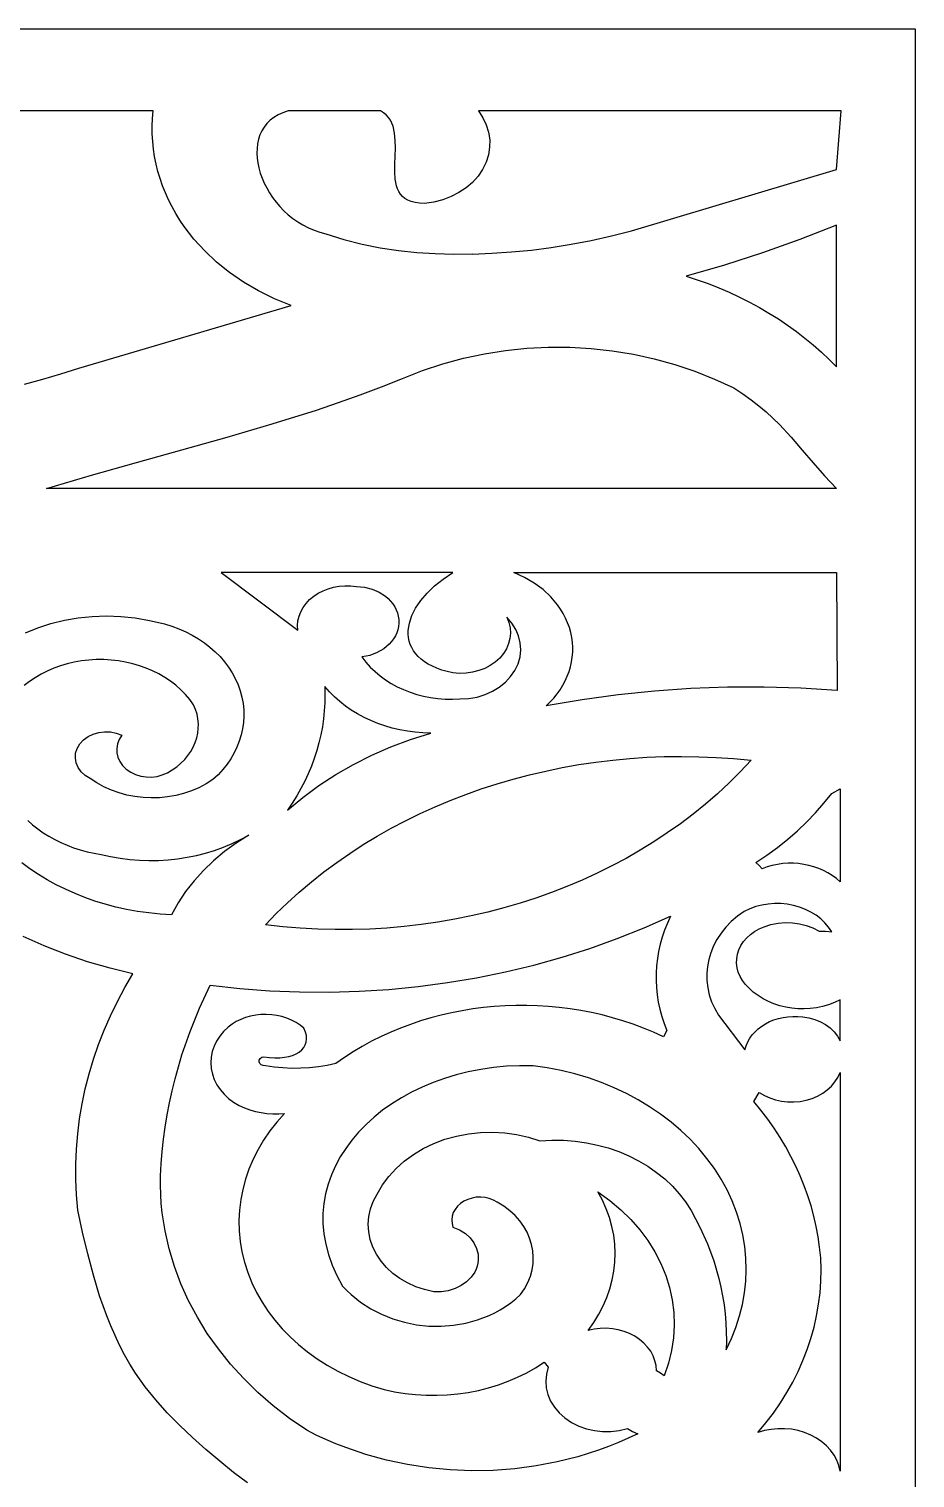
# Model space of a CAD drawing. Header units: millimetres. Extents: x -773 to -473, y -1647 to -1542.
# Drawn here: x -513.5 to -472.5, y -1609.2 to -1542.1 of the extents above; entities that cross this region are included whole.
import ezdxf

# ---------------------------------------------------------------- set-up
doc = ezdxf.new("R2010")
doc.units = ezdxf.units.MM
doc.header["$MEASUREMENT"] = 0

msp = doc.modelspace()

# ---------------------------------------------------------------- linework, layer by layer
for points in [[(-622.518433, -1542.117432), (-472.518127, -1542.117432), (-472.518127, -1647.018188)], [(-507.77832, -1545.909424), (-525.021118, -1545.909424)], [(-513.728149, -1558.548706), (-512.880554, -1558.318481), (-512.046326, -1558.072754), (-511.226715, -1557.812012), (-501.392212, -1554.921509), (-502.169159, -1554.603271), (-502.904663, -1554.239746), (-503.596893, -1553.833618), (-504.243835, -1553.387573), (-504.843628, -1552.904175), (-505.394348, -1552.386475), (-505.894043, -1551.836792), (-506.34079, -1551.258179), (-506.543701, -1550.95874), (-506.732697, -1550.653198), (-506.907471, -1550.341675), (-507.06781, -1550.024658), (-507.21344, -1549.702271), (-507.344208, -1549.375122), (-507.459778, -1549.043335), (-507.559967, -1548.707397), (-507.644531, -1548.367554), (-507.713196, -1548.02417), (-507.765747, -1547.677734), (-507.801941, -1547.328369), (-507.821533, -1546.97644), (-507.82428, -1546.622437), (-507.809967, -1546.266602), (-507.77832, -1545.90918)], [(-493.010223, -1552.531372), (-492.103119, -1552.498535), (-491.191681, -1552.437988), (-490.276001, -1552.348877), (-489.35611, -1552.230469), (-488.432129, -1552.082397), (-487.504059, -1551.903931), (-486.571991, -1551.694336), (-485.636017, -1551.453125), (-476.147705, -1548.615845), (-475.929321, -1545.909424), (-492.725128, -1545.909424), (-492.516479, -1546.224243), (-492.359924, -1546.554199), (-492.255798, -1546.89502), (-492.204407, -1547.242676), (-492.206055, -1547.592773), (-492.261047, -1547.941284), (-492.36969, -1548.283936), (-492.532318, -1548.616577), (-492.745087, -1548.929688), (-493.001221, -1549.214355), (-493.29657, -1549.468384), (-493.626923, -1549.689209), (-493.988159, -1549.874268), (-494.376038, -1550.021362), (-494.786438, -1550.128052), (-495.215118, -1550.191772), (-495.447998, -1550.181885), (-495.653778, -1550.153076), (-495.834106, -1550.106445), (-495.99054, -1550.042847), (-496.124725, -1549.963623), (-496.238312, -1549.869873), (-496.332886, -1549.762451), (-496.410065, -1549.642822), (-496.471497, -1549.511841), (-496.518799, -1549.370605), (-496.577393, -1549.062012), (-496.598877, -1548.72583), (-496.596161, -1548.370728), (-496.570007, -1547.639526), (-496.572479, -1547.280884), (-496.6026, -1546.938599), (-496.673309, -1546.62146), (-496.727936, -1546.475098), (-496.797577, -1546.338379), (-496.88385, -1546.21228), (-496.988373, -1546.0979), (-497.112732, -1545.996582), (-497.258606, -1545.90918), (-501.537537, -1545.909424), (-501.779938, -1545.990967), (-501.998627, -1546.091431), (-502.194031, -1546.209717), (-502.366638, -1546.344604), (-502.516846, -1546.494751), (-502.645172, -1546.658813), (-502.752045, -1546.835449), (-502.837891, -1547.02356), (-502.903198, -1547.22168), (-502.948425, -1547.428711), (-502.97403, -1547.643066), (-502.980408, -1547.86377), (-502.968109, -1548.089355), (-502.9375, -1548.318604), (-502.889099, -1548.550171), (-502.823334, -1548.782715), (-502.740662, -1549.015137), (-502.641541, -1549.246094), (-502.526398, -1549.474121), (-502.395752, -1549.69812), (-502.25, -1549.916748), (-502.0896, -1550.128662), (-501.915039, -1550.332764), (-501.726746, -1550.527344), (-501.525208, -1550.71167), (-501.310852, -1550.884033), (-501.084137, -1551.043213), (-500.84552, -1551.18811), (-500.595459, -1551.317261), (-500.334381, -1551.429443), (-500.062805, -1551.523315), (-499.781128, -1551.597656), (-498.949341, -1551.862549), (-498.113281, -1552.077637), (-497.27301, -1552.246704), (-496.428528, -1552.373291), (-495.579956, -1552.461304), (-494.727295, -1552.514282), (-493.870636, -1552.536133), (-493.01001, -1552.530518)], [(-476.147705, -1557.759888), (-476.147705, -1551.190308), (-477.848419, -1551.860596), (-479.577484, -1552.478516), (-481.33313, -1553.043579), (-483.113525, -1553.555298), (-482.602386, -1553.721313), (-482.099518, -1553.901367), (-481.605347, -1554.095215), (-481.120239, -1554.30249), (-480.644562, -1554.523071), (-480.178741, -1554.756714), (-479.723145, -1555.003174), (-479.278198, -1555.262207), (-478.844208, -1555.533569), (-478.421631, -1555.817017), (-478.010864, -1556.112427), (-477.612244, -1556.419434), (-477.226196, -1556.737915), (-476.853119, -1557.067505), (-476.493347, -1557.408081), (-476.147308, -1557.759399)], [(-476.147705, -1563.383545), (-512.713501, -1563.383545), (-510.6409, -1562.764893), (-508.5495, -1562.172974), (-504.355438, -1561.004883), (-502.275208, -1560.396973), (-500.221222, -1559.751587), (-499.207581, -1559.410034), (-498.204681, -1559.052979), (-497.213959, -1558.678711), (-496.236816, -1558.285156), (-495.316772, -1557.921997), (-494.377106, -1557.61145), (-493.420959, -1557.353271), (-492.451416, -1557.147461), (-491.471649, -1556.994019), (-490.484741, -1556.8927), (-489.493835, -1556.843506), (-488.502075, -1556.846436), (-487.512512, -1556.901123), (-486.52829, -1557.007813), (-485.552582, -1557.16626), (-484.58844, -1557.376221), (-483.639038, -1557.637939), (-482.707458, -1557.95105), (-481.796844, -1558.315674), (-480.910309, -1558.731567), (-480.490204, -1559.000732), (-480.101654, -1559.275513), (-479.741394, -1559.555176), (-479.406158, -1559.839233), (-479.092682, -1560.127197), (-478.797699, -1560.418335), (-478.250183, -1561.008057), (-477.737518, -1561.604004), (-477.233521, -1562.201416), (-476.712189, -1562.795898), (-476.147308, -1563.382568)], [(-493.903015, -1567.276123), (-504.631927, -1567.276123), (-501.087402, -1569.944336), (-501.098267, -1569.723511), (-501.077728, -1569.505127), (-501.026733, -1569.291626), (-500.94635, -1569.084961), (-500.837463, -1568.887207), (-500.701111, -1568.700439), (-500.538269, -1568.5271), (-500.349915, -1568.369019), (-500.140381, -1568.230591), (-499.914856, -1568.114502), (-499.675964, -1568.02124), (-499.426361, -1567.95166), (-499.16864, -1567.906128), (-498.905426, -1567.885376), (-498.639404, -1567.890015), (-498.373108, -1567.920532), (-498.180573, -1567.930176), (-497.993225, -1567.954468), (-497.637665, -1568.044434), (-497.313507, -1568.184814), (-497.027832, -1568.370361), (-496.901642, -1568.478271), (-496.78772, -1568.595337), (-496.686981, -1568.720947), (-496.600281, -1568.854248), (-496.528503, -1568.994873), (-496.472534, -1569.141846), (-496.433289, -1569.294556), (-496.411621, -1569.452393), (-496.408508, -1569.611206), (-496.423615, -1569.766846), (-496.456146, -1569.918457), (-496.505371, -1570.06543), (-496.570496, -1570.207031), (-496.650757, -1570.342163), (-496.745422, -1570.470337), (-496.853668, -1570.590698), (-497.10791, -1570.804932), (-497.40741, -1570.978516), (-497.746033, -1571.105225), (-497.928101, -1571.14917), (-498.117615, -1571.178955), (-497.933594, -1571.418579), (-497.73114, -1571.644531), (-497.511414, -1571.856567), (-497.275452, -1572.054199), (-497.024414, -1572.236694), (-496.759369, -1572.403931), (-496.481445, -1572.555176), (-496.191772, -1572.690063), (-495.891449, -1572.808105), (-495.581543, -1572.908936), (-495.263184, -1572.991821), (-494.9375, -1573.056519), (-494.605591, -1573.102539), (-494.268555, -1573.129272), (-493.92749, -1573.136353), (-493.583527, -1573.123291), (-493.180267, -1573.100708), (-492.791077, -1573.032104), (-492.421051, -1572.919922), (-492.075195, -1572.766968), (-491.758636, -1572.575806), (-491.476379, -1572.349121), (-491.233521, -1572.0896), (-491.035126, -1571.799805), (-490.889252, -1571.489746), (-490.800018, -1571.170654), (-490.766663, -1570.84729), (-490.788513, -1570.524658), (-490.864716, -1570.20752), (-490.994598, -1569.901123), (-491.177368, -1569.609985), (-491.412323, -1569.339233), (-491.315491, -1569.5802), (-491.259155, -1569.826172), (-491.242828, -1570.073975), (-491.26593, -1570.320313), (-491.327911, -1570.562012), (-491.428192, -1570.795898), (-491.566254, -1571.018799), (-491.741516, -1571.227295), (-491.949188, -1571.414795), (-492.182129, -1571.575439), (-492.436646, -1571.708374), (-492.709045, -1571.812256), (-492.995544, -1571.885986), (-493.29248, -1571.928467), (-493.59613, -1571.938354), (-493.902832, -1571.914551), (-494.170776, -1571.854248), (-494.419189, -1571.783081), (-494.648285, -1571.70166), (-494.858337, -1571.610474), (-495.0495, -1571.510254), (-495.222015, -1571.401245), (-495.376129, -1571.28418), (-495.512085, -1571.159424), (-495.630066, -1571.02771), (-495.730286, -1570.889404), (-495.813019, -1570.745117), (-495.878479, -1570.595459), (-495.926849, -1570.440918), (-495.958374, -1570.28186), (-495.973297, -1570.118896), (-495.971863, -1569.952759), (-495.954224, -1569.783691), (-495.920654, -1569.612427), (-495.80661, -1569.265259), (-495.63147, -1568.915405), (-495.397095, -1568.567139), (-495.105255, -1568.224731), (-494.757721, -1567.892456), (-494.356323, -1567.574585), (-493.902832, -1567.275391)], [(-513.696411, -1570.067017), (-513.115479, -1569.829834), (-512.512573, -1569.633301), (-511.890991, -1569.478638), (-511.253967, -1569.367065), (-510.604767, -1569.299683), (-509.946716, -1569.277832), (-509.283112, -1569.302734), (-508.617218, -1569.375366), (-507.952332, -1569.497192), (-507.596527, -1569.563721), (-507.249847, -1569.64917), (-506.913147, -1569.752808), (-506.587341, -1569.874023), (-506.273315, -1570.012085), (-505.971985, -1570.166504), (-505.684174, -1570.336426), (-505.410828, -1570.521484), (-505.152863, -1570.720825), (-504.911133, -1570.933838), (-504.686523, -1571.159912), (-504.479919, -1571.39856), (-504.292267, -1571.648926), (-504.12442, -1571.9104), (-503.977264, -1572.182373), (-503.851715, -1572.464111), (-503.749695, -1572.752441), (-503.67215, -1573.043335), (-503.618805, -1573.335815), (-503.589417, -1573.629028), (-503.58374, -1573.921997), (-503.601532, -1574.213745), (-503.642548, -1574.503418), (-503.706512, -1574.789795), (-503.793182, -1575.072266), (-503.902313, -1575.349609), (-504.033661, -1575.62085), (-504.186951, -1575.885254), (-504.361969, -1576.141846), (-504.558411, -1576.389526), (-504.776093, -1576.627441), (-505.014709, -1576.854492), (-505.332184, -1577.056396), (-505.665497, -1577.230957), (-506.01236, -1577.37793), (-506.370453, -1577.497559), (-506.737427, -1577.5896), (-507.110992, -1577.654419), (-507.488831, -1577.691895), (-507.868591, -1577.701904), (-508.247986, -1577.684814), (-508.624695, -1577.640259), (-508.996368, -1577.568604), (-509.360718, -1577.469604), (-509.715393, -1577.343384), (-510.058105, -1577.190063), (-510.386536, -1577.009521), (-510.698303, -1576.802002), (-510.928009, -1576.659912), (-511.113007, -1576.488281), (-511.251404, -1576.293579), (-511.341248, -1576.082275), (-511.380676, -1575.860596), (-511.367737, -1575.635254), (-511.300537, -1575.412598), (-511.177124, -1575.199097), (-511.004517, -1575.010376), (-510.79599, -1574.858276), (-510.559387, -1574.744385), (-510.302551, -1574.67041), (-510.033295, -1574.637817), (-509.75946, -1574.648315), (-509.488953, -1574.703491), (-509.229523, -1574.804932), (-509.352417, -1574.997803), (-509.43158, -1575.200684), (-509.467651, -1575.408691), (-509.461273, -1575.617432), (-509.413025, -1575.822388), (-509.323486, -1576.019043), (-509.193329, -1576.202881), (-509.023132, -1576.369385), (-508.820831, -1576.509644), (-508.597351, -1576.616821), (-508.358246, -1576.69043), (-508.109039, -1576.730103), (-507.855286, -1576.735229), (-507.602509, -1576.705444), (-507.356262, -1576.640137), (-507.122131, -1576.539063), (-506.894409, -1576.404297), (-506.684814, -1576.255615), (-506.493866, -1576.094482), (-506.32196, -1575.921875), (-506.169525, -1575.738892), (-506.037048, -1575.546997), (-505.924988, -1575.347168), (-505.833771, -1575.140503), (-505.763855, -1574.928345), (-505.715698, -1574.711792), (-505.689697, -1574.492065), (-505.686401, -1574.270264), (-505.706177, -1574.047607), (-505.749512, -1573.825317), (-505.816833, -1573.60437), (-505.90863, -1573.38623), (-506.088501, -1573.142334), (-506.286774, -1572.911499), (-506.502441, -1572.69397), (-506.734436, -1572.490234), (-506.981689, -1572.300781), (-507.243195, -1572.126221), (-507.517914, -1571.967041), (-507.804779, -1571.823486), (-508.102783, -1571.696289), (-508.410858, -1571.585938), (-508.727966, -1571.492676), (-509.05307, -1571.417236), (-509.385132, -1571.360107), (-509.723083, -1571.321533), (-510.065948, -1571.302246), (-510.412628, -1571.302612), (-510.758484, -1571.322754), (-511.098816, -1571.362427), (-511.432556, -1571.420898), (-511.758789, -1571.497681), (-512.076416, -1571.592285), (-512.384521, -1571.704102), (-512.682129, -1571.83252), (-512.96814, -1571.977051), (-513.241699, -1572.137207), (-513.501648, -1572.312378), (-513.74707, -1572.502075)], [(-499.842102, -1572.54541), (-499.83136, -1572.921265), (-499.836884, -1573.296387), (-499.858582, -1573.67041), (-499.896362, -1574.042969), (-499.950104, -1574.413574), (-500.019714, -1574.782104), (-500.105103, -1575.148071), (-500.206146, -1575.51123), (-500.322754, -1575.871216), (-500.454834, -1576.227661), (-500.602264, -1576.5802), (-500.764954, -1576.928589), (-500.94278, -1577.272461), (-501.135651, -1577.61145), (-501.343445, -1577.94519), (-501.566101, -1578.273438), (-500.860596, -1577.68457), (-500.114777, -1577.133911), (-499.330994, -1576.622559), (-498.511627, -1576.151855), (-497.658936, -1575.7229), (-496.77533, -1575.337036), (-495.863098, -1574.995605), (-494.924622, -1574.699951), (-495.292633, -1574.689697), (-495.656677, -1574.661133), (-496.015869, -1574.614502), (-496.369324, -1574.550293), (-496.716187, -1574.46875), (-497.055542, -1574.370361), (-497.386505, -1574.255615), (-497.708191, -1574.124634), (-498.019745, -1573.978027), (-498.320251, -1573.816162), (-498.608826, -1573.639404), (-498.884613, -1573.447998), (-499.146667, -1573.242554), (-499.394196, -1573.023438), (-499.626221, -1572.790894), (-499.841919, -1572.54541)], [(-480.109528, -1575.96167), (-480.607697, -1576.49353), (-481.125366, -1577.008545), (-481.661896, -1577.506592), (-482.216644, -1577.987305), (-482.789001, -1578.450684), (-483.378357, -1578.89624), (-483.984009, -1579.323975), (-484.605408, -1579.733643), (-485.241852, -1580.125), (-485.892761, -1580.497803), (-486.557434, -1580.851929), (-487.235352, -1581.187012), (-487.925781, -1581.503052), (-488.628113, -1581.799561), (-489.341736, -1582.07666), (-490.06604, -1582.333862), (-490.800354, -1582.571045), (-491.544037, -1582.787964), (-492.296478, -1582.984497), (-493.057068, -1583.160278), (-493.825134, -1583.315308), (-494.600067, -1583.449219), (-495.381226, -1583.561768), (-496.167999, -1583.652832), (-496.959747, -1583.722168), (-497.755798, -1583.769531), (-498.555603, -1583.7948), (-499.358429, -1583.797607), (-500.163727, -1583.777954), (-500.970825, -1583.735474), (-501.779114, -1583.669922), (-502.587921, -1583.581177), (-502.082214, -1583.057739), (-501.557861, -1582.550659), (-501.015442, -1582.060181), (-500.455597, -1581.586548), (-499.878876, -1581.129883), (-499.285919, -1580.69043), (-498.677277, -1580.268311), (-498.053589, -1579.86377), (-497.415405, -1579.477051), (-496.763306, -1579.108398), (-496.097961, -1578.757935), (-495.419922, -1578.425903), (-494.729767, -1578.112427), (-494.028137, -1577.817749), (-493.315552, -1577.542114), (-492.592682, -1577.285645), (-491.860077, -1577.048706), (-491.118347, -1576.831299), (-490.368103, -1576.633789), (-489.609924, -1576.456177), (-488.844391, -1576.298828), (-488.072113, -1576.161987), (-487.293671, -1576.045654), (-486.509705, -1575.950317), (-485.720734, -1575.875854), (-484.927399, -1575.822754), (-484.13031, -1575.791016), (-483.330017, -1575.780884), (-482.527161, -1575.792725), (-481.722321, -1575.826416), (-480.916077, -1575.882446), (-480.109009, -1575.960938)], [(-513.585632, -1578.752686), (-513.358643, -1578.950073), (-513.119446, -1579.136475), (-512.868591, -1579.311646), (-512.606689, -1579.47522), (-512.334351, -1579.626831), (-512.052246, -1579.766113), (-511.760864, -1579.8927), (-511.460938, -1580.006226), (-511.153015, -1580.106445), (-510.837708, -1580.192871), (-510.515625, -1580.265137), (-510.187408, -1580.322998), (-509.749512, -1580.419556), (-509.308228, -1580.495117), (-508.864594, -1580.549927), (-508.419617, -1580.583984), (-507.974396, -1580.597534), (-507.529907, -1580.590576), (-507.087219, -1580.563477), (-506.647339, -1580.516113), (-506.211334, -1580.448853), (-505.780212, -1580.361694), (-505.355042, -1580.254883), (-504.936829, -1580.128418), (-504.526611, -1579.982544), (-504.125427, -1579.817383), (-503.734314, -1579.633057), (-503.354309, -1579.429688), (-503.933228, -1579.792969), (-504.477814, -1580.187256), (-504.986359, -1580.61084), (-505.457214, -1581.06189), (-505.888733, -1581.538818), (-506.279236, -1582.040039), (-506.627075, -1582.563721), (-506.930511, -1583.108154), (-507.462006, -1583.07666), (-507.986053, -1583.024658), (-508.502075, -1582.952759), (-509.009491, -1582.861328), (-509.50769, -1582.750977), (-509.996124, -1582.62207), (-510.474182, -1582.47522), (-510.941284, -1582.310791), (-511.396851, -1582.129395), (-511.840271, -1581.931396), (-512.270996, -1581.717285), (-512.688477, -1581.487671), (-513.092041, -1581.243042), (-513.48114, -1580.983765), (-513.855225, -1580.710449)], [(-484.16391, -1588.758179), (-484.622223, -1588.548462), (-485.087372, -1588.355225), (-485.558777, -1588.178345), (-486.035828, -1588.017944), (-486.517944, -1587.873901), (-487.004608, -1587.746094), (-487.495148, -1587.634644), (-487.989044, -1587.539429), (-488.485718, -1587.460205), (-488.984528, -1587.397217), (-489.484955, -1587.350342), (-489.986389, -1587.319458), (-490.48822, -1587.304443), (-490.989929, -1587.30542), (-491.490906, -1587.322388), (-491.99054, -1587.355103), (-492.488312, -1587.403564), (-492.983582, -1587.467773), (-493.4758, -1587.547607), (-493.964355, -1587.643188), (-494.4487, -1587.754395), (-494.928223, -1587.881104), (-495.402374, -1588.023193), (-495.870544, -1588.180908), (-496.332153, -1588.354004), (-496.786652, -1588.542358), (-497.233398, -1588.746094), (-497.671875, -1588.965088), (-498.101471, -1589.199219), (-498.521576, -1589.448486), (-498.931671, -1589.713013), (-499.331116, -1589.992554), (-499.730469, -1590.07959), (-500.13446, -1590.14563), (-500.54184, -1590.190552), (-500.951447, -1590.214355), (-501.362061, -1590.217041), (-501.772491, -1590.198486), (-502.181519, -1590.158691), (-502.587921, -1590.097778), (-502.690063, -1590.091797), (-502.778076, -1590.055054), (-502.842865, -1589.993652), (-502.875305, -1589.913818), (-502.867828, -1589.830078), (-502.823181, -1589.75769), (-502.748718, -1589.704102), (-502.651733, -1589.677368), (-502.394348, -1589.711914), (-502.149689, -1589.727417), (-501.919067, -1589.724731), (-501.703827, -1589.704346), (-501.50528, -1589.667236), (-501.324707, -1589.614136), (-501.163483, -1589.545654), (-501.022888, -1589.462646), (-500.904297, -1589.365723), (-500.80896, -1589.255737), (-500.73822, -1589.133545), (-500.69342, -1588.999634), (-500.675842, -1588.85498), (-500.686859, -1588.700195), (-500.727722, -1588.536133), (-500.799805, -1588.363403), (-500.976532, -1588.220825), (-501.168396, -1588.094604), (-501.373718, -1587.985596), (-501.59079, -1587.894165), (-501.817871, -1587.821167), (-502.053314, -1587.76709), (-502.295349, -1587.732666), (-502.542328, -1587.718506), (-502.789856, -1587.725342), (-503.033325, -1587.752441), (-503.271027, -1587.799438), (-503.50119, -1587.865601), (-503.722107, -1587.950439), (-503.932068, -1588.053345), (-504.129333, -1588.173706), (-504.312225, -1588.311035), (-504.520416, -1588.510986), (-504.698853, -1588.726563), (-504.846588, -1588.955444), (-504.962738, -1589.195435), (-505.046417, -1589.444336), (-505.09671, -1589.700073), (-505.112701, -1589.960327), (-505.093506, -1590.2229), (-505.039276, -1590.4823), (-504.951324, -1590.732788), (-504.831207, -1590.97229), (-504.68042, -1591.198975), (-504.500519, -1591.410767), (-504.29303, -1591.605713), (-504.059387, -1591.781738), (-503.801208, -1591.93689), (-503.558411, -1592.044067), (-503.307068, -1592.134277), (-503.048523, -1592.207031), (-502.784088, -1592.262329), (-502.515076, -1592.299927), (-502.242859, -1592.319702), (-501.968689, -1592.321411), (-501.693909, -1592.304932), (-502.050354, -1592.702759), (-502.374878, -1593.114868), (-502.667175, -1593.540039), (-502.926971, -1593.976807), (-503.153992, -1594.42395), (-503.3479, -1594.880371), (-503.508423, -1595.344604), (-503.635254, -1595.81543), (-503.728119, -1596.291504), (-503.786713, -1596.771729), (-503.81076, -1597.254761), (-503.799957, -1597.739258), (-503.753998, -1598.224121), (-503.672607, -1598.707764), (-503.555481, -1599.189209), (-503.402313, -1599.667114), (-503.214508, -1600.136597), (-502.994049, -1600.593018), (-502.742096, -1601.035278), (-502.459717, -1601.462402), (-502.14798, -1601.873657), (-501.808014, -1602.267944), (-501.440918, -1602.644287), (-501.04776, -1603.001953), (-500.629639, -1603.339966), (-500.187653, -1603.657227), (-499.7229, -1603.952881), (-499.236481, -1604.226074), (-498.729492, -1604.47583), (-498.203003, -1604.701172), (-497.658112, -1604.901245), (-497.095917, -1605.075073), (-496.611816, -1605.17981), (-496.124115, -1605.259033), (-495.634216, -1605.312866), (-495.143494, -1605.341553), (-494.65332, -1605.345459), (-494.165009, -1605.324707), (-493.679993, -1605.279541), (-493.199615, -1605.210205), (-492.72525, -1605.116943), (-492.25827, -1605), (-491.800018, -1604.859497), (-491.351898, -1604.695801), (-490.915253, -1604.509277), (-490.491455, -1604.299805), (-490.081909, -1604.067993), (-489.687927, -1603.813721), (-489.496521, -1604.048218), (-489.580902, -1604.366089), (-489.610504, -1604.685669), (-489.586823, -1605.002686), (-489.511292, -1605.312744), (-489.385376, -1605.611328), (-489.21051, -1605.894409), (-488.98819, -1606.157349), (-488.719818, -1606.395874), (-488.41394, -1606.601685), (-488.081177, -1606.768066), (-487.72699, -1606.894165), (-487.356812, -1606.979004), (-486.976013, -1607.021729), (-486.590088, -1607.021484), (-486.204407, -1606.977295), (-485.824402, -1606.888428), (-485.593628, -1607.018311), (-485.34552, -1607.124878), (-485.792664, -1607.33728), (-486.246399, -1607.535645), (-486.706238, -1607.719849), (-487.171783, -1607.890137), (-488.118042, -1608.188354), (-489.081604, -1608.43042), (-490.058807, -1608.616333), (-491.046021, -1608.746094), (-492.039673, -1608.819824), (-493.036072, -1608.837646), (-494.031616, -1608.799316), (-495.022675, -1608.705078), (-496.005646, -1608.555054), (-496.976898, -1608.348999), (-497.9328, -1608.087158), (-498.869751, -1607.769531), (-499.329987, -1607.589844), (-499.784088, -1607.39624), (-500.231659, -1607.188599), (-500.672211, -1606.967041), (-501.469421, -1606.417725), (-502.221832, -1605.834595), (-502.928345, -1605.219727), (-503.587891, -1604.574829), (-504.199371, -1603.901978), (-504.761688, -1603.203125), (-505.273743, -1602.47998), (-505.734497, -1601.734497), (-506.142792, -1600.968628), (-506.497559, -1600.184204), (-506.797729, -1599.383179), (-507.042206, -1598.567383), (-507.229889, -1597.738892), (-507.359711, -1596.899414), (-507.402557, -1596.476196), (-507.430542, -1596.050903), (-507.443512, -1595.623901), (-507.441315, -1595.195313), (-507.409637, -1594.627441), (-507.362762, -1594.060791), (-507.300781, -1593.495605), (-507.223694, -1592.932007), (-507.131592, -1592.370117), (-507.024536, -1591.810303), (-506.902557, -1591.252686), (-506.765717, -1590.69751), (-506.447662, -1589.594971), (-506.070801, -1588.504639), (-505.63559, -1587.427856), (-505.142426, -1586.366455), (-503.76474, -1586.518311), (-502.384827, -1586.62207), (-501.004486, -1586.677979), (-499.625488, -1586.686401), (-498.249603, -1586.647461), (-496.878601, -1586.561523), (-495.514282, -1586.428711), (-494.158417, -1586.249512), (-492.812775, -1586.024048), (-491.479126, -1585.752686), (-490.159241, -1585.435547), (-488.854919, -1585.072998), (-487.567932, -1584.665283), (-486.300049, -1584.212646), (-485.05304, -1583.715332), (-483.828735, -1583.173828), (-483.97644, -1583.492676), (-484.106018, -1583.815552), (-484.217407, -1584.141968), (-484.310608, -1584.471313), (-484.38562, -1584.803101), (-484.442383, -1585.136841), (-484.480896, -1585.472046), (-484.50119, -1585.808105), (-484.503174, -1586.144531), (-484.486908, -1586.480957), (-484.452332, -1586.816772), (-484.399414, -1587.151489), (-484.328186, -1587.484497), (-484.238586, -1587.81543), (-484.130646, -1588.143555), (-484.004333, -1588.46875), (-484.16391, -1588.75769)], [(-476.96051, -1583.871094), (-476.665588, -1583.866089), (-476.373108, -1583.896606), (-476.518616, -1583.680908), (-476.689545, -1583.480591), (-476.884003, -1583.296997), (-477.100098, -1583.13147), (-477.335968, -1582.985352), (-477.589722, -1582.859863), (-477.859497, -1582.756592), (-478.143433, -1582.676636), (-478.436005, -1582.622314), (-478.731476, -1582.59375), (-479.027405, -1582.59082), (-479.32135, -1582.613281), (-479.61084, -1582.660645), (-479.893433, -1582.73291), (-480.166718, -1582.82959), (-480.428223, -1582.950562), (-480.739899, -1583.178589), (-481.021942, -1583.424683), (-481.273895, -1583.687134), (-481.495331, -1583.964111), (-481.68576, -1584.253662), (-481.844788, -1584.554199), (-481.971954, -1584.86377), (-482.066833, -1585.180542), (-482.128937, -1585.502808), (-482.157867, -1585.828735), (-482.153137, -1586.156494), (-482.11438, -1586.484253), (-482.041077, -1586.810181), (-481.9328, -1587.132446), (-481.789124, -1587.449463), (-481.609619, -1587.759033), (-480.396515, -1589.362549), (-480.340363, -1589.174805), (-480.263214, -1588.99585), (-480.166382, -1588.82666), (-480.051239, -1588.667603), (-479.919006, -1588.519775), (-479.771057, -1588.383667), (-479.608704, -1588.260254), (-479.433197, -1588.150024), (-479.24588, -1588.053955), (-479.048065, -1587.972656), (-478.841064, -1587.906982), (-478.62619, -1587.857544), (-478.404724, -1587.825195), (-478.178009, -1587.810669), (-477.947327, -1587.814697), (-477.71402, -1587.838013), (-477.427368, -1587.88269), (-477.154602, -1587.958008), (-476.898804, -1588.06189), (-476.663177, -1588.192383), (-476.450806, -1588.347656), (-476.264832, -1588.525513), (-476.108398, -1588.724243), (-475.984619, -1588.94165), (-475.985107, -1587.050049), (-476.247314, -1587.174927), (-476.518158, -1587.277466), (-476.795776, -1587.35791), (-477.0784, -1587.416504), (-477.364227, -1587.453491), (-477.651459, -1587.468994), (-477.938293, -1587.463379), (-478.222961, -1587.436768), (-478.503571, -1587.389404), (-478.778412, -1587.321533), (-479.045654, -1587.233521), (-479.303467, -1587.125488), (-479.55011, -1586.997559), (-479.783722, -1586.850098), (-480.002502, -1586.683472), (-480.204712, -1586.497681), (-480.368866, -1586.332642), (-480.506439, -1586.154541), (-480.61676, -1585.965332), (-480.699127, -1585.767456), (-480.752808, -1585.562866), (-480.77713, -1585.35376), (-480.771362, -1585.142456), (-480.734802, -1584.930908), (-480.66803, -1584.725098), (-480.572937, -1584.529053), (-480.451202, -1584.344727), (-480.304565, -1584.173828), (-480.134644, -1584.018188), (-479.943176, -1583.879517), (-479.731812, -1583.759521), (-479.502228, -1583.660034), (-479.184845, -1583.560059), (-478.858429, -1583.496826), (-478.527435, -1583.470215), (-478.196289, -1583.479492), (-477.869537, -1583.524536), (-477.551575, -1583.604858), (-477.246887, -1583.720215), (-476.95993, -1583.870239)], [(-503.413208, -1609.402344), (-504.056702, -1608.911621), (-504.700439, -1608.388184), (-505.337036, -1607.850342), (-505.959106, -1607.298096), (-506.559143, -1606.731812), (-507.129791, -1606.151367), (-507.663574, -1605.557129), (-508.153046, -1604.948853), (-508.59082, -1604.326904), (-508.856842, -1603.900269), (-509.103912, -1603.467407), (-509.333282, -1603.02832), (-509.546173, -1602.58313), (-509.743866, -1602.131836), (-509.927612, -1601.674438), (-510.25824, -1600.741455), (-510.548096, -1599.784546), (-510.80719, -1598.803833), (-511.045532, -1597.799438), (-511.273132, -1596.771729), (-511.332703, -1596.065186), (-511.362366, -1595.358765), (-511.362274, -1594.65332), (-511.332581, -1593.949219), (-511.273376, -1593.247192), (-511.184875, -1592.547974), (-511.067169, -1591.852051), (-510.920441, -1591.160034), (-510.744812, -1590.472656), (-510.540436, -1589.790405), (-510.307434, -1589.114014), (-510.046021, -1588.44397), (-509.756256, -1587.781128), (-509.438354, -1587.125854), (-509.092407, -1586.478882), (-508.718628, -1585.84082), (-509.777039, -1585.585205), (-510.815369, -1585.284424), (-511.831543, -1584.939453), (-512.823608, -1584.551147), (-513.789429, -1584.120361)], [(-481.25882, -1603.236084), (-481.013824, -1602.723633), (-480.806427, -1602.203491), (-480.636536, -1601.67688), (-480.504089, -1601.145264), (-480.408997, -1600.609985), (-480.351135, -1600.072266), (-480.330505, -1599.533569), (-480.346924, -1598.995117), (-480.40033, -1598.458252), (-480.490662, -1597.924438), (-480.617828, -1597.394775), (-480.781738, -1596.87085), (-480.98233, -1596.35376), (-481.219452, -1595.845093), (-481.493103, -1595.345947), (-481.803101, -1594.857788), (-482.146973, -1594.385254), (-482.521149, -1593.932495), (-482.924316, -1593.500366), (-483.355133, -1593.0896), (-483.812286, -1592.700806), (-484.294434, -1592.334839), (-484.800262, -1591.992554), (-485.32843, -1591.674561), (-485.877625, -1591.381592), (-486.446503, -1591.114624), (-487.033752, -1590.874146), (-487.638, -1590.661133), (-488.257996, -1590.476196), (-488.892334, -1590.32019), (-489.539734, -1590.193848), (-490.198822, -1590.097778), (-490.820068, -1590.093872), (-491.431671, -1590.120605), (-492.032288, -1590.177124), (-492.620697, -1590.262329), (-493.195648, -1590.375244), (-493.755859, -1590.515015), (-494.300049, -1590.680542), (-494.826996, -1590.87085), (-495.335388, -1591.084839), (-495.824036, -1591.321655), (-496.291595, -1591.580322), (-496.736847, -1591.859741), (-497.158539, -1592.158936), (-497.555359, -1592.477051), (-497.926117, -1592.812988), (-498.269501, -1593.165771), (-498.584229, -1593.534424), (-498.86911, -1593.917969), (-499.122803, -1594.315308), (-499.344116, -1594.725586), (-499.531708, -1595.147705), (-499.684387, -1595.580688), (-499.800873, -1596.023682), (-499.879883, -1596.475586), (-499.920135, -1596.935303), (-499.92041, -1597.4021), (-499.879456, -1597.874756), (-499.795959, -1598.352539), (-499.668701, -1598.834106), (-499.496399, -1599.318726), (-499.277802, -1599.805298), (-499.011627, -1600.292847), (-498.819153, -1600.495483), (-498.616119, -1600.687012), (-498.180756, -1601.036377), (-497.710663, -1601.34021), (-497.210999, -1601.597412), (-496.686829, -1601.806885), (-496.143372, -1601.967896), (-495.585693, -1602.079224), (-495.018921, -1602.140015), (-494.448212, -1602.14917), (-493.878693, -1602.105835), (-493.315491, -1602.009033), (-492.763702, -1601.857666), (-492.228516, -1601.650635), (-491.968719, -1601.526123), (-491.714996, -1601.387329), (-491.467987, -1601.234131), (-491.228333, -1601.066406), (-490.996643, -1600.884155), (-490.773621, -1600.687012), (-490.58606, -1600.412964), (-490.434967, -1600.130127), (-490.319824, -1599.840698), (-490.240143, -1599.546631), (-490.195343, -1599.25), (-490.184967, -1598.952881), (-490.208466, -1598.657227), (-490.26535, -1598.365234), (-490.355042, -1598.078857), (-490.477112, -1597.800293), (-490.630981, -1597.53125), (-490.816101, -1597.274048), (-491.032043, -1597.030762), (-491.278229, -1596.803223), (-491.554169, -1596.59375), (-491.859314, -1596.404175), (-492.034607, -1596.309082), (-492.222473, -1596.239502), (-492.419037, -1596.195435), (-492.620422, -1596.177246), (-492.822754, -1596.184937), (-493.022217, -1596.218628), (-493.214935, -1596.278442), (-493.397034, -1596.364502), (-493.559937, -1596.473633), (-493.696899, -1596.600342), (-493.806702, -1596.741577), (-493.88797, -1596.894287), (-493.939514, -1597.05542), (-493.959991, -1597.222168), (-493.948181, -1597.391357), (-493.902832, -1597.560059), (-493.597015, -1597.692017), (-493.331482, -1597.862671), (-493.109833, -1598.066284), (-492.935638, -1598.296875), (-492.812531, -1598.548828), (-492.74408, -1598.816284), (-492.731445, -1598.953979), (-492.733887, -1599.093384), (-492.75174, -1599.233643), (-492.785522, -1599.374146), (-492.834778, -1599.511719), (-492.89798, -1599.642822), (-493.06308, -1599.884521), (-493.274323, -1600.095459), (-493.525269, -1600.271729), (-493.809448, -1600.409668), (-494.120453, -1600.505615), (-494.451752, -1600.55542), (-494.796936, -1600.555542), (-495.223328, -1600.457031), (-495.629211, -1600.320435), (-496.01123, -1600.147827), (-496.36615, -1599.941406), (-496.690582, -1599.703491), (-496.981262, -1599.436279), (-497.234833, -1599.141846), (-497.448029, -1598.82251), (-497.615448, -1598.485352), (-497.733765, -1598.137939), (-497.802979, -1597.783813), (-497.823212, -1597.426514), (-497.794495, -1597.06958), (-497.716858, -1596.716553), (-497.590393, -1596.37085), (-497.415131, -1596.036133), (-497.169067, -1595.61377), (-496.875244, -1595.216797), (-496.536713, -1594.847412), (-496.156403, -1594.508057), (-495.737305, -1594.201294), (-495.28244, -1593.929321), (-494.794739, -1593.694702), (-494.277222, -1593.499756), (-493.738708, -1593.348511), (-493.188599, -1593.24292), (-492.631104, -1593.182983), (-492.070435, -1593.168701), (-491.510742, -1593.199951), (-490.956238, -1593.276611), (-490.411072, -1593.398682), (-489.879517, -1593.566284), (-489.332489, -1593.537354), (-488.790466, -1593.543579), (-488.255524, -1593.584229), (-487.729736, -1593.658081), (-487.215149, -1593.764404), (-486.713837, -1593.9021), (-486.227905, -1594.070313), (-485.759399, -1594.268066), (-485.310364, -1594.494385), (-484.882904, -1594.748291), (-484.479095, -1595.028809), (-484.100952, -1595.335083), (-483.75061, -1595.666138), (-483.430084, -1596.020996), (-483.141449, -1596.398682), (-482.88681, -1596.798218), (-482.47757, -1597.559814), (-482.125946, -1598.338135), (-481.83252, -1599.130981), (-481.597809, -1599.936157), (-481.502686, -1600.342651), (-481.422485, -1600.751343), (-481.357239, -1601.162109), (-481.307068, -1601.574463), (-481.272003, -1601.988403), (-481.252136, -1602.403442), (-481.247559, -1602.819336), (-481.258301, -1603.23584)], [(-479.981201, -1591.755249), (-479.725616, -1591.332642), (-479.489594, -1591.473389), (-479.237244, -1591.587646), (-478.971741, -1591.675171), (-478.696228, -1591.735352), (-478.41391, -1591.767578), (-478.12793, -1591.771484), (-477.841492, -1591.74646), (-477.557709, -1591.692139), (-477.284302, -1591.609375), (-477.028229, -1591.500977), (-476.791809, -1591.36853), (-476.577301, -1591.214111), (-476.387024, -1591.039429), (-476.223297, -1590.846436), (-476.088379, -1590.636963), (-475.984619, -1590.412964), (-475.985107, -1608.859741), (-476.044312, -1608.600586), (-476.138672, -1608.351196), (-476.26651, -1608.11377), (-476.426056, -1607.890625), (-476.615509, -1607.684082), (-476.83313, -1607.496094), (-477.077209, -1607.328979), (-477.345917, -1607.184937), (-477.63327, -1607.067871), (-477.932129, -1606.979858), (-478.239319, -1606.921143), (-478.551697, -1606.891846), (-478.866089, -1606.892212), (-479.179291, -1606.922241), (-479.488159, -1606.982178), (-479.78952, -1607.072144), (-479.417572, -1606.625488), (-479.069885, -1606.167847), (-478.746643, -1605.699707), (-478.448181, -1605.221924), (-478.174652, -1604.735229), (-477.926361, -1604.240112), (-477.703522, -1603.737305), (-477.506409, -1603.227539), (-477.335205, -1602.711426), (-477.190216, -1602.189697), (-477.071655, -1601.663086), (-476.979767, -1601.13208), (-476.914825, -1600.597534), (-476.877014, -1600.060059), (-476.866638, -1599.520386), (-476.883911, -1598.979004), (-476.933777, -1598.493774), (-477.003601, -1598.011108), (-477.093201, -1597.531494), (-477.202423, -1597.055176), (-477.331055, -1596.582886), (-477.478973, -1596.114746), (-477.645996, -1595.651245), (-477.83197, -1595.192871), (-478.036682, -1594.739746), (-478.26004, -1594.292725), (-478.501801, -1593.851807), (-478.761841, -1593.41748), (-479.039948, -1592.990234), (-479.335999, -1592.570435), (-479.649811, -1592.158447), (-479.981201, -1591.754761)], [(-484.483429, -1604.208862), (-484.50235, -1603.973511), (-484.554382, -1603.744019), (-484.638184, -1603.522705), (-484.75238, -1603.311523), (-484.895691, -1603.112793), (-485.066711, -1602.928711), (-485.264099, -1602.76123), (-485.486511, -1602.612671), (-485.728943, -1602.487061), (-485.984955, -1602.386963), (-486.251678, -1602.312744), (-486.526215, -1602.264648), (-486.805664, -1602.243164), (-487.087097, -1602.248779), (-487.367645, -1602.281616), (-487.644409, -1602.342285), (-487.381042, -1601.975098), (-487.148621, -1601.597534), (-486.947266, -1601.210938), (-486.7771, -1600.816406), (-486.638153, -1600.415161), (-486.530548, -1600.008789), (-486.454376, -1599.598267), (-486.409698, -1599.184937), (-486.396637, -1598.770142), (-486.415283, -1598.355103), (-486.465668, -1597.941162), (-486.547943, -1597.529419), (-486.66217, -1597.121338), (-486.808472, -1596.718018), (-486.986877, -1596.320801), (-487.19751, -1595.93103), (-486.644562, -1596.329346), (-486.135712, -1596.756592), (-485.671875, -1597.210571), (-485.253906, -1597.688843), (-484.88266, -1598.188965), (-484.559021, -1598.708496), (-484.283875, -1599.244995), (-484.058075, -1599.796265), (-483.882477, -1600.359741), (-483.757935, -1600.932983), (-483.685394, -1601.513672), (-483.665649, -1602.099487), (-483.699585, -1602.687866), (-483.788086, -1603.276367), (-483.932007, -1603.862793), (-484.132202, -1604.44458), (-484.298401, -1604.316895), (-484.483429, -1604.207764)]]:
    msp.add_lwpolyline(points)
for points in [[(-476.149628, -1567.276123), (-476.11792, -1572.729492), (-477.810181, -1572.622681), (-479.504272, -1572.572021), (-481.19809, -1572.577271), (-482.889648, -1572.638306), (-484.576904, -1572.755127), (-486.257782, -1572.92749), (-487.930267, -1573.155273), (-489.592316, -1573.438599), (-489.409424, -1573.262695), (-489.24054, -1573.079224), (-489.085846, -1572.888916), (-488.945526, -1572.692383), (-488.819824, -1572.48999), (-488.708862, -1572.282349), (-488.612854, -1572.07019), (-488.531982, -1571.853882), (-488.466492, -1571.634155), (-488.416473, -1571.411377), (-488.382202, -1571.186401), (-488.363831, -1570.959473), (-488.361542, -1570.731445), (-488.375519, -1570.502686), (-488.406006, -1570.273804), (-488.453125, -1570.04541), (-488.516602, -1569.819946), (-488.595642, -1569.599243), (-488.689819, -1569.383789), (-488.798706, -1569.174072), (-488.921875, -1568.970703), (-489.058868, -1568.773926), (-489.372559, -1568.402222), (-489.736328, -1568.062744), (-490.146606, -1567.759399), (-490.599976, -1567.495728), (-491.092926, -1567.275391)], [(-476.373108, -1577.496948), (-475.984619, -1577.274902), (-475.985107, -1581.585205), (-476.160034, -1581.432129), (-476.347473, -1581.293335), (-476.546234, -1581.169189), (-476.755035, -1581.059937), (-476.972656, -1580.965698), (-477.197937, -1580.886719), (-477.429535, -1580.82312), (-477.666321, -1580.775146), (-477.906982, -1580.743164), (-478.15033, -1580.727173), (-478.395142, -1580.727417), (-478.640198, -1580.744141), (-478.884216, -1580.777588), (-479.126007, -1580.827881), (-479.364319, -1580.895386), (-479.597931, -1580.980103), (-479.733887, -1580.829956), (-479.885315, -1580.690796), (-479.372742, -1580.35022), (-478.879822, -1579.991699), (-478.407257, -1579.615845), (-477.955688, -1579.223267), (-477.525848, -1578.814453), (-477.118347, -1578.390137), (-476.733887, -1577.950684)]]:
    msp.add_lwpolyline(points, close=True)

doc.saveas('drawing.dxf')
